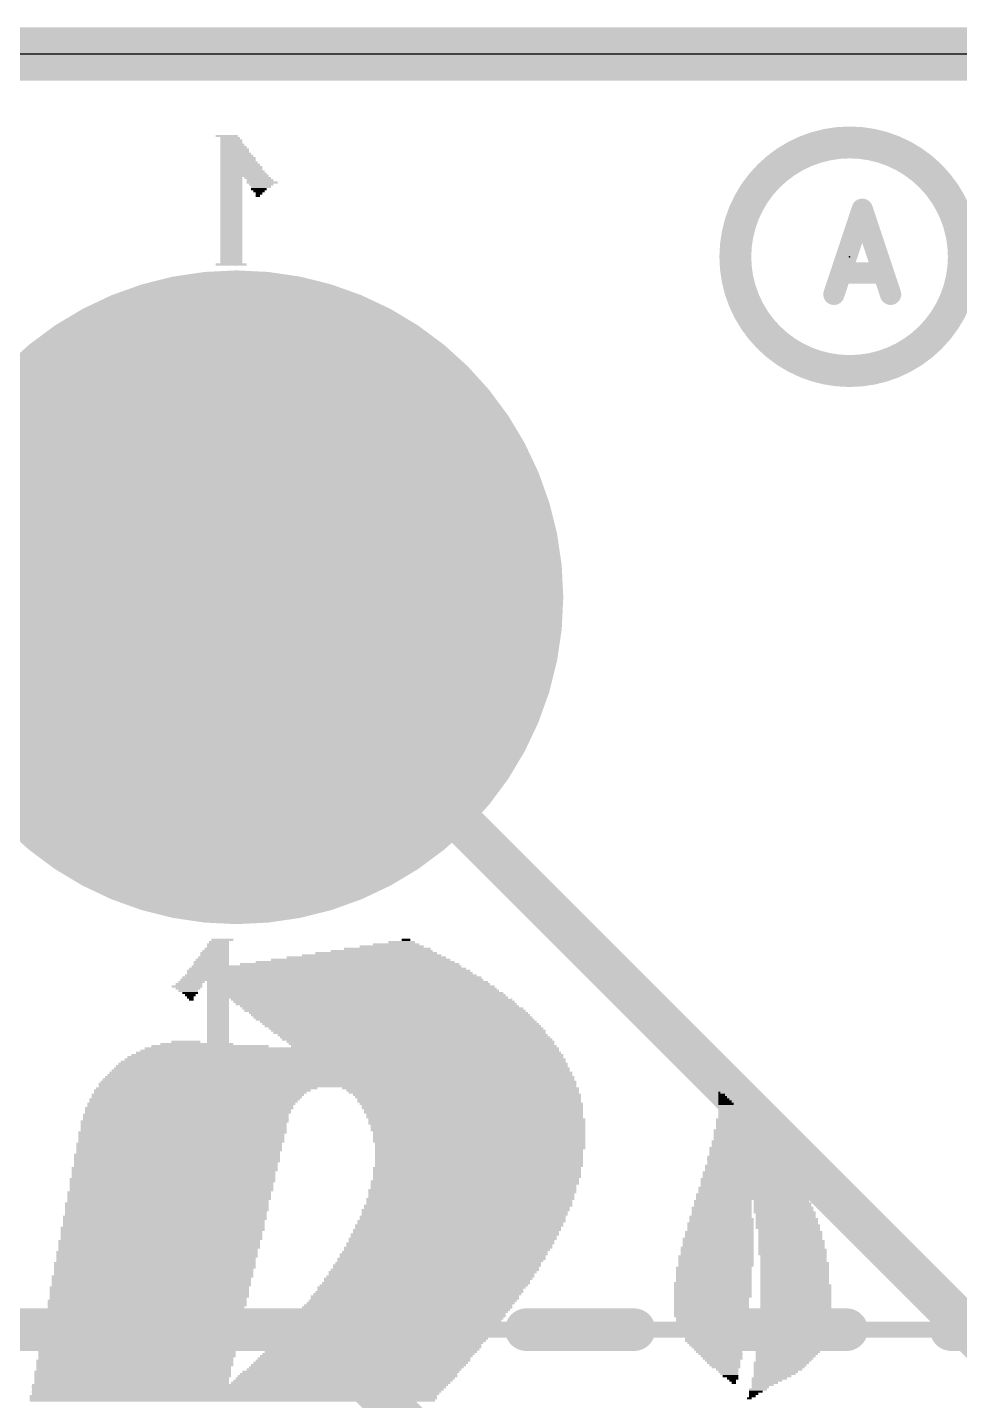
# Model space of a CAD drawing. Extents: x 0 to 53.3, y -0.3 to 28.3.
# Drawn here: x 12.24 to 21.16, y 12.53 to 25.65 of the extents above; entities that cross this region are included whole.
import ezdxf

# ---------------------------------------------------------------- set-up
doc = ezdxf.new("R2010")
doc.units = 0
for name, color, linetype in [('1', 12, 'CONTINUOUS'), ('16', 5, 'CONTINUOUS'), ('17', 110, 'CONTINUOUS'), ('20', 4, 'CONTINUOUS'), ('200', 132, 'CONTINUOUS'), ('201', 6, 'CONTINUOUS'), ('21', 40, 'CONTINUOUS'), ('23', 4, 'CONTINUOUS'), ('51', 253, 'CONTINUOUS')]:
    doc.layers.add(name, color=color, linetype=linetype)

# ---------------------------------------------------------------- blocks, each defined once
blk = doc.blocks.new('ROUNDP')
at = {"const_width": 0.5}
blk.add_lwpolyline([(0, -0.25, 1), (0, 0.25, 1), (0, -0.25)], format="xyb", dxfattribs=at)
blk = doc.blocks.new('RECT')
blk.add_solid([(-0.5, -0.5), (0.5, -0.5), (-0.5, 0.5), (0.5, 0.5)])

msp = doc.modelspace()

# ---------------------------------------------------------------- linework, layer by layer
at = {"layer": '1'}
for points, const_width in [([(0.254, 25.4), (51.562, 25.4)], 0.508), ([(14.2429, 20.208), (23.622, 10.8289)], 0.4064), ([(11.2429, 13.208), (14.986, 13.208)], 0.4064), ([(14.986, 13.208), (16.002, 12.192)], 0.4064)]:
    msp.add_lwpolyline(points, dxfattribs=dict(at, const_width=const_width))
for points, const_width in [([(14.2429, 17.5918, 1), (14.2429, 22.8242, 1), (14.2429, 17.5918)], 1.016), ([(14.3147, 20.2798, 1), (14.1711, 20.1362)], 0.2032), ([(15.0578, 13.2798, 1), (14.9142, 13.1362)], 0.2032), ([(14.986, 13.1064, 1), (14.986, 13.3096)], 0.2032)]:
    msp.add_lwpolyline(points, format="xyb", dxfattribs=dict(at, const_width=const_width))
at = {"layer": '16', "const_width": 0.508}
msp.add_lwpolyline([(0.254, 25.4), (51.562, 25.4)], dxfattribs=at)
at = {"layer": '20'}
msp.add_line((48.6, 25.4), (3.2, 25.4), dxfattribs=at)
at = {"layer": '21'}
for points, const_width in [([(20.1043, 22.3702, 1), (20.1043, 24.555, 1), (20.1043, 22.3702)], 0.3048), ([(20.2735, 23.9326, 1), (20.1771, 23.9004)], 0.1016), ([(20.2735, 23.9004, 1), (20.1771, 23.9326)], 0.1016), ([(20.0221, 23.3577, 1), (20.0221, 23.2561)], 0.1016), ([(20.4285, 23.2561, 1), (20.4285, 23.3577)], 0.1016), ([(19.9062, 23.1198, 1), (20.0026, 23.0876)], 0.1016), ([(20.4481, 23.0876, 1), (20.5445, 23.1198)], 0.1016), ([(12.9505, 13.3096, 1), (12.9505, 13.1064)], 0.2032), ([(13.9818, 13.1064, 1), (13.9818, 13.3096)], 0.2032), ([(14.9818, 13.3096, 1), (14.9818, 13.1064)], 0.2032), ([(16.0131, 13.1064, 1), (16.0131, 13.3096)], 0.2032), ([(17.0131, 13.3096, 1), (17.0131, 13.1064)], 0.2032), ([(18.0444, 13.1064, 1), (18.0444, 13.3096)], 0.2032), ([(19.0444, 13.3096, 1), (19.0444, 13.1064)], 0.2032), ([(20.0757, 13.1064, 1), (20.0757, 13.3096)], 0.2032), ([(21.0757, 13.3096, 1), (21.0757, 13.1064)], 0.2032)]:
    msp.add_lwpolyline(points, format="xyb", dxfattribs=dict(at, const_width=const_width))
for points, const_width in [([(19.9544, 23.1037), (20.2253, 23.9165)], 0.2032), ([(20.2253, 23.9165), (20.4963, 23.1037)], 0.2032), ([(20.4285, 23.3069), (20.0221, 23.3069)], 0.2032), ([(12.9505, 13.208), (13.9818, 13.208)], 0.4064), ([(14.9818, 13.208), (16.0131, 13.208)], 0.4064), ([(17.0131, 13.208), (18.0444, 13.208)], 0.4064), ([(19.0444, 13.208), (20.0757, 13.208)], 0.4064), ([(21.0757, 13.208), (22.107, 13.208)], 0.4064)]:
    msp.add_lwpolyline(points, dxfattribs=dict(at, const_width=const_width))
at = {"layer": '23'}
msp.add_point((20.1043, 23.4626), dxfattribs=at)
at = {"layer": '51', "const_width": 0.1524}
msp.add_lwpolyline([(3.1429, 13.208), (48.3429, 13.208)], dxfattribs=at)

# ---------------------------------------------------------------- block references
at = {"layer": '17', "xscale": 5.266, "yscale": 5.266}
msp.add_blockref('ROUNDP', (14.2429, 20.208), dxfattribs=at)
msp.add_blockref('ROUNDP', (14.2429, 20.208), dxfattribs=at)
at = {"layer": '200'}
for p, xscale, yscale in [((14.1084, 16.9333), 0.2108, 0.0211), ((14.0335, 16.8063), 0.2743, 0.0211), ((14.0437, 16.8275), 0.254, 0.0213), ((14.0551, 16.8487), 0.2311, 0.0211), ((14.0653, 16.891), 0.2108, 0.0213), ((14.0653, 16.8698), 0.2108, 0.0211), ((14.0754, 16.9122), 0.1905, 0.0211), ((13.9802, 16.6582), 0.381, 0.0211), ((13.9916, 16.6793), 0.3581, 0.0211), ((14.0018, 16.7217), 0.3378, 0.0211), ((14.0018, 16.7005), 0.3378, 0.0213), ((14.0119, 16.7428), 0.3175, 0.0211), ((14.0233, 16.764), 0.2946, 0.0213), ((14.0335, 16.7852), 0.2743, 0.0211), ((13.8125, 16.5312), 0.254, 0.0211), ((13.9383, 16.5523), 0.4648, 0.0211), ((13.9484, 16.5735), 0.4445, 0.0213), ((13.9598, 16.5947), 0.4216, 0.0211), ((13.97, 16.637), 0.4013, 0.0213), ((13.97, 16.6158), 0.4013, 0.0211), ((14.0653, 16.5312), 0.2108, 0.0211), ((13.7693, 16.4888), 0.2946, 0.0211), ((13.7897, 16.51), 0.254, 0.0213), ((13.7795, 16.4677), 0.2337, 0.0211), ((13.7808, 16.4465), 0.1905, 0.0213), ((13.8011, 16.4253), 0.1499, 0.0211), ((13.8011, 16.4042), 0.1041, 0.0211), ((14.0653, 16.51), 0.2108, 0.0213), ((14.0653, 16.4888), 0.2108, 0.0211), ((14.0653, 16.4677), 0.2108, 0.0211), ((14.0653, 16.4465), 0.2108, 0.0213), ((14.0653, 16.4253), 0.2108, 0.0211), ((14.0653, 16.4042), 0.2108, 0.0211), ((13.8011, 16.383), 0.0635, 0.0213), ((13.8113, 16.3618), 0.0432, 0.0211), ((14.0653, 16.383), 0.2108, 0.0213), ((14.0653, 16.3618), 0.2108, 0.0211), ((14.0653, 16.3407), 0.2108, 0.0211), ((14.0653, 16.3195), 0.2108, 0.0213), ((14.0653, 16.2983), 0.2108, 0.0211), ((14.0653, 16.2772), 0.2108, 0.0211), ((14.0653, 16.256), 0.2108, 0.0213), ((14.0653, 16.2348), 0.2108, 0.0211), ((14.0653, 16.2137), 0.2108, 0.0211), ((14.0653, 16.1925), 0.2108, 0.0213), ((14.0653, 16.1713), 0.2108, 0.0211), ((14.0653, 16.1502), 0.2108, 0.0211), ((14.0653, 16.129), 0.2108, 0.0213), ((14.0653, 16.1078), 0.2108, 0.0211), ((14.0653, 16.0867), 0.2108, 0.0211), ((14.0653, 16.0655), 0.2108, 0.0213), ((14.0653, 16.0443), 0.2108, 0.0211), ((14.0653, 16.0232), 0.2108, 0.0211), ((14.0653, 16.002), 0.2108, 0.0213), ((14.0653, 15.9808), 0.2108, 0.0211), ((14.0653, 15.9597), 0.2108, 0.0211), ((14.0653, 15.9385), 0.2108, 0.0213), ((14.0653, 15.9173), 0.2108, 0.0211), ((14.0653, 15.8962), 0.2108, 0.0211), ((14.0653, 15.875), 0.2108, 0.0213), ((14.0653, 15.8538), 0.2108, 0.0211), ((14.0653, 15.8327), 0.2108, 0.0211), ((14.0653, 15.8115), 0.2108, 0.0213), ((14.0653, 15.7903), 0.2108, 0.0211), ((14.0653, 15.7692), 0.2108, 0.0211), ((14.0653, 15.748), 0.2108, 0.0213), ((14.0653, 15.7057), 0.2972, 0.0211), ((14.0653, 15.7268), 0.2108, 0.0211)]:
    msp.add_blockref('RECT', p, dxfattribs=dict(at, xscale=xscale, yscale=yscale))
at = {"layer": '201', "rotation": 180}
for p, xscale, yscale in [((14.1491, 24.6168), 0.2108, 0.0211), ((14.1821, 24.5957), 0.1905, 0.0211), ((14.1923, 24.5745), 0.2108, 0.0213), ((14.1923, 24.5533), 0.2108, 0.0211), ((14.2024, 24.5322), 0.2311, 0.0211), ((14.2138, 24.511), 0.254, 0.0213), ((14.224, 24.4898), 0.2743, 0.0211), ((14.224, 24.4687), 0.2743, 0.0211), ((14.2342, 24.4475), 0.2946, 0.0213), ((14.2456, 24.4263), 0.3175, 0.0211), ((14.2558, 24.4052), 0.3378, 0.0211), ((14.2773, 24.3417), 0.381, 0.0211), ((14.2989, 24.2782), 0.4242, 0.0211), ((14.2558, 24.384), 0.3378, 0.0213), ((14.2659, 24.3628), 0.3581, 0.0211), ((14.2875, 24.3205), 0.4013, 0.0213), ((14.2875, 24.2993), 0.4013, 0.0211), ((14.3091, 24.257), 0.4445, 0.0213), ((14.3193, 24.2358), 0.4648, 0.0211), ((14.1923, 24.2147), 0.2108, 0.0211), ((14.1923, 24.1935), 0.2108, 0.0213), ((14.1923, 24.1723), 0.2108, 0.0211), ((14.1923, 24.1512), 0.2108, 0.0211), ((14.445, 24.2147), 0.254, 0.0211), ((14.4678, 24.1935), 0.254, 0.0213), ((14.4882, 24.1723), 0.2946, 0.0211), ((14.478, 24.1512), 0.2337, 0.0211), ((14.1923, 24.13), 0.2108, 0.0213), ((14.1923, 24.1088), 0.2108, 0.0211), ((14.1923, 24.0877), 0.2108, 0.0211), ((14.1923, 24.0665), 0.2108, 0.0213), ((14.1923, 24.0453), 0.2108, 0.0211), ((14.1923, 24.0242), 0.2108, 0.0211), ((14.4767, 24.13), 0.1905, 0.0213), ((14.4564, 24.1088), 0.1499, 0.0211), ((14.4577, 24.0877), 0.1067, 0.0211), ((14.4564, 24.0665), 0.0635, 0.0213), ((14.4463, 24.0453), 0.0432, 0.0211), ((14.1923, 24.003), 0.2108, 0.0213), ((14.1923, 23.9818), 0.2108, 0.0211), ((14.1923, 23.9607), 0.2108, 0.0211), ((14.1923, 23.9395), 0.2108, 0.0213), ((14.1923, 23.9183), 0.2108, 0.0211), ((14.1923, 23.8972), 0.2108, 0.0211), ((14.1923, 23.876), 0.2108, 0.0213), ((14.1923, 23.8548), 0.2108, 0.0211), ((14.1923, 23.8337), 0.2108, 0.0211), ((14.1923, 23.8125), 0.2108, 0.0213), ((14.1923, 23.7913), 0.2108, 0.0211), ((14.1923, 23.7702), 0.2108, 0.0211), ((14.1923, 23.749), 0.2108, 0.0213), ((14.1923, 23.7278), 0.2108, 0.0211), ((14.1923, 23.7067), 0.2108, 0.0211), ((14.1923, 23.6855), 0.2108, 0.0213), ((14.1923, 23.6643), 0.2108, 0.0211), ((14.1923, 23.6432), 0.2108, 0.0211), ((14.1923, 23.622), 0.2108, 0.0213), ((14.1923, 23.6008), 0.2108, 0.0211), ((14.1923, 23.5797), 0.2108, 0.0211), ((14.1923, 23.5585), 0.2108, 0.0213), ((14.1923, 23.5373), 0.2108, 0.0211), ((14.1923, 23.5162), 0.2108, 0.0211), ((14.1923, 23.495), 0.2108, 0.0213), ((14.1923, 23.3892), 0.2972, 0.0211), ((14.1923, 23.4738), 0.2108, 0.0211), ((14.1923, 23.4527), 0.2108, 0.0211), ((14.1923, 23.4315), 0.2108, 0.0213), ((14.1923, 23.4103), 0.2108, 0.0211), ((15.8636, 16.9333), 0.0838, 0.0211), ((15.5778, 16.8063), 1.1633, 0.0211), ((15.6312, 16.8275), 0.9754, 0.0213), ((15.6845, 16.8487), 0.828, 0.0211), ((15.7264, 16.8698), 0.6121, 0.0211), ((15.7696, 16.891), 0.4445, 0.0213), ((15.8217, 16.9122), 0.254, 0.0211), ((15.2083, 16.6582), 2.4562, 0.0211), ((15.2603, 16.6793), 2.2657, 0.0211), ((15.3251, 16.7005), 2.0955, 0.0213), ((15.3772, 16.7217), 1.905, 0.0211), ((15.4292, 16.7428), 1.7145, 0.0211), ((15.4838, 16.764), 1.524, 0.0213), ((15.5359, 16.7852), 1.3335, 0.0211), ((15.1651, 16.637), 2.6238, 0.0213), ((15.1765, 16.6158), 2.6467, 0.0211), ((15.207, 16.5947), 2.667, 0.0211), ((15.24, 16.5735), 2.6873, 0.0213), ((15.2705, 16.5523), 2.667, 0.0211), ((15.3035, 16.5312), 2.6873, 0.0211), ((15.3238, 16.51), 2.6873, 0.0213), ((15.367, 16.4888), 2.6873, 0.0211), ((15.3873, 16.4677), 2.6873, 0.0211), ((15.4089, 16.4465), 2.6899, 0.0213), ((15.4508, 16.4253), 2.6873, 0.0211), ((15.4724, 16.4042), 2.6899, 0.0211), ((15.494, 16.383), 2.6873, 0.0213), ((15.5359, 16.3618), 2.6899, 0.0211), ((15.5575, 16.3407), 2.6873, 0.0211), ((15.5778, 16.3195), 2.6873, 0.0213), ((15.6108, 16.2983), 2.667, 0.0211), ((15.6413, 16.2772), 2.6873, 0.0211), ((15.6629, 16.256), 2.6899, 0.0213), ((15.6947, 16.2348), 2.667, 0.0211), ((15.715, 16.2137), 2.667, 0.0211), ((15.7378, 16.1925), 2.667, 0.0213), ((15.7582, 16.1713), 2.667, 0.0211), ((15.7899, 16.1502), 2.6441, 0.0211), ((15.8115, 16.129), 2.6467, 0.0213), ((15.8331, 16.1078), 2.6441, 0.0211), ((15.8636, 16.0867), 2.6238, 0.0211), ((15.8852, 16.0655), 2.6264, 0.0213), ((15.8966, 16.0443), 2.6035, 0.0211), ((15.9271, 16.0232), 2.5832, 0.0211), ((15.9487, 16.002), 2.5806, 0.0213), ((15.3251, 15.875), 4.0005, 0.0213), ((15.3454, 15.8962), 3.9599, 0.0211), ((13.9903, 15.9173), 1.1227, 0.0211), ((13.8646, 15.9385), 0.6985, 0.0213), ((13.7579, 15.9597), 0.2769, 0.0211), ((15.9703, 15.9808), 2.5832, 0.0211), ((16.002, 15.9597), 2.5603, 0.0211), ((16.0122, 15.9385), 2.54, 0.0213), ((16.0338, 15.9173), 2.5375, 0.0211), ((15.2603, 15.748), 4.2977, 0.0213), ((15.2616, 15.7692), 4.2545, 0.0211), ((15.2819, 15.7903), 4.2139, 0.0211), ((15.2819, 15.8115), 4.1681, 0.0213), ((15.3022, 15.8327), 4.1275, 0.0211), ((15.3137, 15.8538), 4.064, 0.0211), ((15.2286, 15.621), 4.4882, 0.0213), ((15.2298, 15.6422), 4.445, 0.0211), ((15.24, 15.6633), 4.4247, 0.0211), ((15.2387, 15.6845), 4.3815, 0.0213), ((15.2502, 15.7057), 4.3586, 0.0211), ((15.2502, 15.7268), 4.318, 0.0211), ((13.9167, 15.494), 2.0726, 0.0213), ((13.9586, 15.5152), 2.1158, 0.0211), ((15.2083, 15.5575), 4.5695, 0.0213), ((15.2083, 15.5363), 4.5695, 0.0211), ((15.2184, 15.5787), 4.5491, 0.0211), ((15.2184, 15.5998), 4.5085, 0.0211), ((16.383, 15.5152), 2.2657, 0.0211), ((16.4046, 15.494), 2.2225, 0.0213), ((13.8113, 15.367), 1.9888, 0.0213), ((13.8011, 15.3458), 1.9685, 0.0211), ((13.843, 15.4093), 2.0117, 0.0211), ((13.8316, 15.3882), 1.9888, 0.0211), ((13.8735, 15.4517), 2.032, 0.0211), ((13.8633, 15.4305), 2.0117, 0.0213), ((13.8963, 15.4728), 2.032, 0.0211), ((16.4148, 15.4728), 2.2022, 0.0211), ((16.4465, 15.4517), 2.1793, 0.0211), ((16.4567, 15.4305), 2.159, 0.0213), ((16.4668, 15.4093), 2.1387, 0.0211), ((16.4668, 15.3882), 2.1387, 0.0211), ((16.4884, 15.367), 2.1361, 0.0213), ((16.4986, 15.3458), 2.1158, 0.0211), ((18.8912, 15.4305), 0.0838, 0.0213), ((18.9014, 15.4093), 0.1041, 0.0211), ((18.9128, 15.3882), 0.127, 0.0211), ((18.923, 15.367), 0.1473, 0.0213), ((18.8595, 15.4728), 0.0203, 0.0211), ((18.8811, 15.4517), 0.0635, 0.0211), ((18.9332, 15.3458), 0.1676, 0.0211), ((13.7579, 15.2612), 1.9685, 0.0211), ((13.7579, 15.24), 1.9685, 0.0213), ((13.7579, 15.2188), 1.9685, 0.0211), ((13.7897, 15.3247), 1.9914, 0.0211), ((13.7795, 15.3035), 1.971, 0.0213), ((13.7795, 15.2823), 1.971, 0.0211), ((16.4986, 15.3247), 2.1158, 0.0211), ((16.5087, 15.3035), 2.0955, 0.0213), ((16.5087, 15.2823), 2.0955, 0.0211), ((16.5202, 15.2612), 2.0726, 0.0211), ((16.5202, 15.24), 2.0726, 0.0213), ((16.5418, 15.2188), 2.0752, 0.0211), ((18.9852, 15.2188), 0.3175, 0.0211), ((18.9763, 15.2612), 0.254, 0.0211), ((18.9446, 15.3247), 0.1905, 0.0211), ((18.9548, 15.3035), 0.2108, 0.0213), ((18.9649, 15.2823), 0.2311, 0.0211), ((18.9865, 15.24), 0.2743, 0.0213), ((13.7262, 15.0918), 1.9914, 0.0211), ((13.7477, 15.1977), 1.9888, 0.0211), ((13.7376, 15.1765), 1.9685, 0.0213), ((13.7376, 15.1553), 1.9685, 0.0211), ((13.7376, 15.1342), 1.9685, 0.0211), ((13.7376, 15.113), 1.9685, 0.0213), ((16.5418, 15.1977), 2.0752, 0.0211), ((16.5418, 15.1765), 2.0752, 0.0213), ((16.5519, 15.1553), 2.0549, 0.0211), ((16.5519, 15.1342), 2.0549, 0.0211), ((16.5519, 15.113), 2.0549, 0.0213), ((16.5633, 15.0918), 2.032, 0.0211), ((19.0398, 15.0918), 0.4674, 0.0211), ((19.0284, 15.113), 0.4445, 0.0213), ((19.0068, 15.1765), 0.3607, 0.0213), ((18.9967, 15.1977), 0.3404, 0.0211), ((19.017, 15.1553), 0.381, 0.0211), ((19.0284, 15.1342), 0.4039, 0.0211), ((13.6944, 14.986), 1.9685, 0.0213), ((13.6944, 14.9648), 1.9685, 0.0211), ((13.7147, 15.0707), 1.9685, 0.0211), ((13.7147, 15.0495), 1.9685, 0.0213), ((13.7147, 15.0283), 1.9685, 0.0211), ((13.7147, 15.0072), 1.9685, 0.0211), ((16.5633, 15.0707), 2.032, 0.0211), ((16.5633, 15.0495), 2.032, 0.0213), ((16.5633, 15.0283), 2.032, 0.0211), ((16.5633, 15.0072), 2.032, 0.0211), ((16.5735, 14.986), 2.0117, 0.0213), ((16.5735, 14.9648), 2.0117, 0.0211), ((19.0716, 15.0072), 0.5715, 0.0211), ((19.0716, 14.986), 0.5715, 0.0213), ((19.0817, 14.9648), 0.5918, 0.0211), ((19.0703, 15.0283), 0.5283, 0.0211), ((19.05, 15.0707), 0.4877, 0.0211), ((19.0602, 15.0495), 0.508, 0.0213), ((13.6741, 14.8802), 1.9685, 0.0211), ((13.6741, 14.859), 1.9685, 0.0213), ((13.6741, 14.8378), 1.9685, 0.0211), ((13.6944, 14.9437), 1.9685, 0.0211), ((13.6944, 14.9225), 1.9685, 0.0213), ((13.6843, 14.9013), 1.9482, 0.0211), ((16.5735, 14.9437), 2.0117, 0.0211), ((16.5621, 14.9225), 1.9888, 0.0213), ((16.5621, 14.9013), 1.9888, 0.0211), ((16.5621, 14.8802), 1.9888, 0.0211), ((16.5621, 14.859), 1.9888, 0.0213), ((16.5621, 14.8378), 1.9888, 0.0211), ((19.1135, 14.8378), 0.7417, 0.0211), ((19.1021, 14.859), 0.7188, 0.0213), ((19.0805, 14.9437), 0.635, 0.0211), ((19.0919, 14.9225), 0.6579, 0.0213), ((19.1021, 14.9013), 0.6782, 0.0211), ((19.1122, 14.8802), 0.6985, 0.0211), ((13.6512, 14.7532), 1.9685, 0.0211), ((13.6512, 14.732), 1.9685, 0.0213), ((13.6411, 14.7108), 1.9482, 0.0211), ((13.6411, 14.6897), 1.9482, 0.0211), ((13.6741, 14.8167), 1.9685, 0.0211), ((13.6627, 14.7955), 1.9456, 0.0213), ((13.6627, 14.7743), 1.9456, 0.0211), ((16.5418, 14.7532), 1.9888, 0.0211), ((16.5418, 14.732), 1.9888, 0.0213), ((16.5418, 14.7108), 1.9888, 0.0211), ((16.5418, 14.6897), 1.9888, 0.0211), ((16.5621, 14.8167), 1.9888, 0.0211), ((16.5621, 14.7955), 1.9888, 0.0213), ((16.5621, 14.7743), 1.9888, 0.0211), ((19.1338, 14.7108), 0.8687, 0.0211), ((19.144, 14.6897), 0.889, 0.0211), ((19.1249, 14.7743), 0.8052, 0.0211), ((19.1351, 14.7532), 0.8255, 0.0211), ((19.1453, 14.732), 0.8458, 0.0213), ((19.1237, 14.8167), 0.762, 0.0211), ((19.1237, 14.7955), 0.762, 0.0213), ((13.6309, 14.6473), 1.9685, 0.0211), ((13.6309, 14.6262), 1.9685, 0.0211), ((13.6208, 14.605), 1.9482, 0.0213), ((13.6208, 14.5838), 1.9482, 0.0211), ((13.6208, 14.5627), 1.9482, 0.0211), ((13.6411, 14.6685), 1.9482, 0.0213), ((16.5202, 14.6262), 1.9914, 0.0211), ((16.5202, 14.605), 1.9914, 0.0213), ((16.5087, 14.5838), 1.9685, 0.0211), ((16.5087, 14.5627), 1.9685, 0.0211), ((16.5418, 14.6685), 1.9888, 0.0213), ((16.5316, 14.6473), 1.9685, 0.0211), ((19.1554, 14.5627), 0.9931, 0.0211), ((19.1554, 14.6262), 0.9525, 0.0211), ((19.1554, 14.605), 0.9525, 0.0213), ((19.1453, 14.6473), 0.9322, 0.0211), ((19.1656, 14.5838), 0.9728, 0.0211), ((19.144, 14.6685), 0.889, 0.0213), ((13.5992, 14.5203), 1.9456, 0.0211), ((13.5992, 14.4992), 1.9456, 0.0211), ((13.5992, 14.478), 1.9456, 0.0213), ((13.5992, 14.4568), 1.9456, 0.0211), ((13.589, 14.4357), 1.9253, 0.0211), ((13.6208, 14.5415), 1.9482, 0.0213), ((16.4782, 14.4568), 1.9888, 0.0211), ((16.4681, 14.4357), 1.9685, 0.0211), ((16.4884, 14.4992), 1.9685, 0.0211), ((16.4884, 14.478), 1.9685, 0.0213), ((16.4986, 14.5415), 1.9888, 0.0213), ((16.4986, 14.5203), 1.9888, 0.0211), ((18.8912, 14.4357), 0.5512, 0.0211), ((19.1757, 14.4568), 1.0795, 0.0211), ((19.1656, 14.4992), 1.0592, 0.0211), ((19.1656, 14.478), 1.0592, 0.0213), ((19.1668, 14.5415), 1.016, 0.0213), ((19.1668, 14.5203), 1.016, 0.0211), ((19.4513, 14.4357), 0.5283, 0.0211), ((13.5674, 14.3298), 1.9279, 0.0211), ((13.5674, 14.3087), 1.9279, 0.0211), ((13.5776, 14.4145), 1.9482, 0.0213), ((13.5776, 14.3933), 1.9482, 0.0211), ((13.5776, 14.3722), 1.9482, 0.0211), ((13.5776, 14.351), 1.9482, 0.0213), ((16.4351, 14.351), 1.9888, 0.0213), ((16.4249, 14.3298), 1.9685, 0.0211), ((16.4249, 14.3087), 1.9685, 0.0211), ((16.4567, 14.3933), 1.9914, 0.0211), ((16.4452, 14.3722), 1.9685, 0.0211), ((16.4681, 14.4145), 1.9685, 0.0213), ((18.8811, 14.3722), 0.5715, 0.0211), ((18.8811, 14.351), 0.5715, 0.0213), ((18.8811, 14.3298), 0.5715, 0.0211), ((18.8811, 14.3087), 0.5715, 0.0211), ((18.8912, 14.4145), 0.5512, 0.0213), ((18.8912, 14.3933), 0.5512, 0.0211), ((19.4627, 14.4145), 0.5512, 0.0213), ((19.4627, 14.3933), 0.5512, 0.0211), ((19.4729, 14.3722), 0.5715, 0.0211), ((19.4729, 14.351), 0.5715, 0.0213), ((19.4843, 14.3298), 0.5944, 0.0211), ((19.4945, 14.3087), 0.574, 0.0211), ((13.5369, 14.1817), 1.9482, 0.0211), ((13.5572, 14.2875), 1.9482, 0.0213), ((13.5572, 14.2663), 1.9482, 0.0211), ((13.5471, 14.2452), 1.9279, 0.0211), ((13.5471, 14.224), 1.9279, 0.0213), ((13.5471, 14.2028), 1.9279, 0.0211), ((16.3716, 14.2028), 1.9888, 0.0211), ((16.3614, 14.1817), 1.9685, 0.0211), ((16.3817, 14.224), 1.9685, 0.0213), ((16.3932, 14.2452), 1.9914, 0.0211), ((16.4046, 14.2875), 1.9685, 0.0213), ((16.4046, 14.2663), 1.9685, 0.0211), ((18.8697, 14.224), 0.635, 0.0213), ((18.8697, 14.2028), 0.635, 0.0211), ((18.8697, 14.1817), 0.635, 0.0211), ((18.8798, 14.2663), 0.6147, 0.0211), ((18.8798, 14.2452), 0.6147, 0.0211), ((18.8697, 14.2875), 0.5944, 0.0213), ((19.4945, 14.2875), 0.574, 0.0213), ((19.5047, 14.2663), 0.5944, 0.0211), ((19.5047, 14.2452), 0.5944, 0.0211), ((19.5047, 14.224), 0.5944, 0.0213), ((19.5148, 14.2028), 0.6147, 0.0211), ((19.5148, 14.1817), 0.6147, 0.0211), ((13.5039, 14.0547), 1.9279, 0.0211), ((13.5039, 14.0335), 1.9279, 0.0213), ((13.5369, 14.1605), 1.9482, 0.0213), ((13.5255, 14.1393), 1.9253, 0.0211), ((13.5255, 14.1182), 1.9253, 0.0211), ((13.5255, 14.097), 1.9253, 0.0213), ((13.5255, 14.0758), 1.9253, 0.0211), ((16.2877, 14.0335), 1.9888, 0.0213), ((16.2979, 14.0547), 1.9685, 0.0211), ((16.3081, 14.0758), 1.9888, 0.0211), ((16.3297, 14.1182), 1.9914, 0.0211), ((16.3182, 14.097), 1.9685, 0.0213), ((16.3513, 14.1605), 1.9888, 0.0213), ((16.3411, 14.1393), 1.9685, 0.0211), ((18.8481, 14.0758), 0.6782, 0.0211), ((18.8481, 14.0547), 0.6782, 0.0211), ((18.8481, 14.0335), 0.6782, 0.0213), ((18.8595, 14.1393), 0.6553, 0.0211), ((18.8595, 14.1182), 0.6553, 0.0211), ((18.8595, 14.097), 0.6553, 0.0213), ((18.8697, 14.1605), 0.635, 0.0213), ((19.5478, 14.0547), 0.635, 0.0211), ((19.5478, 14.0335), 0.635, 0.0213), ((19.5263, 14.1605), 0.5918, 0.0213), ((19.5364, 14.1393), 0.6121, 0.0211), ((19.5364, 14.1182), 0.6121, 0.0211), ((19.5364, 14.097), 0.6121, 0.0213), ((19.5364, 14.0758), 0.6121, 0.0211), ((13.4823, 13.9488), 1.9253, 0.0211), ((13.4823, 13.9277), 1.9253, 0.0211), ((13.4823, 13.9065), 1.9253, 0.0213), ((13.5039, 14.0123), 1.9279, 0.0211), ((13.5039, 13.9912), 1.9279, 0.0211), ((13.4925, 13.97), 1.905, 0.0213), ((16.2141, 13.9065), 1.9685, 0.0213), ((16.2243, 13.9277), 1.9888, 0.0211), ((16.2344, 13.9488), 1.9685, 0.0211), ((16.2662, 13.9912), 1.9914, 0.0211), ((16.2547, 13.97), 1.9685, 0.0213), ((16.2776, 14.0123), 1.9685, 0.0211), ((18.8278, 13.9065), 0.7188, 0.0213), ((18.8379, 13.9912), 0.6985, 0.0211), ((18.8379, 13.97), 0.6985, 0.0213), ((18.8379, 13.9488), 0.6985, 0.0211), ((18.8379, 13.9277), 0.6985, 0.0211), ((18.8481, 14.0123), 0.6782, 0.0211), ((19.5478, 14.0123), 0.635, 0.0211), ((19.5478, 13.9912), 0.635, 0.0211), ((19.558, 13.97), 0.6553, 0.0213), ((19.558, 13.9488), 0.6553, 0.0211), ((19.558, 13.9277), 0.6553, 0.0211), ((19.5682, 13.9065), 0.635, 0.0213), ((13.462, 13.843), 1.9253, 0.0213), ((13.462, 13.8218), 1.9253, 0.0211), ((13.462, 13.8007), 1.9253, 0.0211), ((13.4518, 13.7795), 1.905, 0.0213), ((13.4722, 13.8853), 1.905, 0.0211), ((13.4722, 13.8642), 1.905, 0.0211), ((16.1392, 13.7795), 1.9914, 0.0213), ((16.1608, 13.8218), 1.9888, 0.0211), ((16.1506, 13.8007), 1.9685, 0.0211), ((16.1709, 13.843), 1.9685, 0.0213), ((16.1912, 13.8642), 1.9685, 0.0211), ((16.2027, 13.8853), 1.9914, 0.0211), ((18.8062, 13.8007), 0.7214, 0.0211), ((18.8062, 13.7795), 0.7214, 0.0213), ((18.8278, 13.8853), 0.7188, 0.0211), ((18.8278, 13.8642), 0.7188, 0.0211), ((18.8278, 13.843), 0.7188, 0.0213), ((18.8278, 13.8218), 0.7188, 0.0211), ((19.5682, 13.8853), 0.635, 0.0211), ((19.5682, 13.8642), 0.635, 0.0211), ((19.5783, 13.843), 0.6553, 0.0213), ((19.5783, 13.8218), 0.6553, 0.0211), ((19.5783, 13.8007), 0.6553, 0.0211), ((19.5783, 13.7795), 0.6553, 0.0213), ((13.4404, 13.716), 1.9279, 0.0213), ((13.429, 13.6948), 1.905, 0.0211), ((13.429, 13.6737), 1.905, 0.0211), ((13.429, 13.6525), 1.905, 0.0213), ((13.4518, 13.7583), 1.905, 0.0211), ((13.4518, 13.7372), 1.905, 0.0211), ((16.0541, 13.6525), 1.9888, 0.0213), ((16.0757, 13.6948), 1.9914, 0.0211), ((16.0642, 13.6737), 1.9685, 0.0211), ((16.0973, 13.716), 1.9888, 0.0213), ((16.1074, 13.7372), 1.9685, 0.0211), ((16.1176, 13.7583), 1.9888, 0.0211), ((18.796, 13.6525), 0.7417, 0.0213), ((18.8062, 13.7583), 0.7214, 0.0211), ((18.8062, 13.7372), 0.7214, 0.0211), ((18.8062, 13.716), 0.7214, 0.0213), ((18.8062, 13.6948), 0.7214, 0.0211), ((18.8062, 13.6737), 0.7214, 0.0211), ((19.5783, 13.7583), 0.6553, 0.0211), ((19.5783, 13.7372), 0.6553, 0.0211), ((19.5783, 13.716), 0.6553, 0.0213), ((19.5783, 13.6948), 0.6553, 0.0211), ((19.5783, 13.6737), 0.6553, 0.0211), ((19.5783, 13.6525), 0.6553, 0.0213), ((13.4087, 13.6102), 1.905, 0.0211), ((13.4087, 13.589), 1.905, 0.0213), ((13.4087, 13.5678), 1.905, 0.0211), ((13.4087, 13.5467), 1.905, 0.0211), ((13.4087, 13.5255), 1.905, 0.0213), ((13.429, 13.6313), 1.905, 0.0211), ((15.9487, 13.5255), 1.9914, 0.0213), ((15.9703, 13.5467), 1.9888, 0.0211), ((15.9906, 13.5678), 1.9888, 0.0211), ((16.0007, 13.589), 1.9685, 0.0213), ((16.0122, 13.6102), 1.9914, 0.0211), ((16.0338, 13.6313), 1.9888, 0.0211), ((18.796, 13.6313), 0.7417, 0.0211), ((18.796, 13.6102), 0.7417, 0.0211), ((18.796, 13.589), 0.7417, 0.0213), ((18.796, 13.5678), 0.7417, 0.0211), ((18.796, 13.5467), 0.7417, 0.0211), ((18.796, 13.5255), 0.7417, 0.0213), ((19.5898, 13.6313), 0.6782, 0.0211), ((19.5898, 13.6102), 0.6782, 0.0211), ((19.5898, 13.589), 0.6782, 0.0213), ((19.5898, 13.5678), 0.6782, 0.0211), ((19.5898, 13.5467), 0.6782, 0.0211), ((19.5898, 13.5255), 0.6782, 0.0213), ((13.3655, 13.3773), 1.905, 0.0211), ((13.3883, 13.4832), 1.905, 0.0211), ((13.3883, 13.462), 1.905, 0.0213), ((13.3883, 13.4408), 1.905, 0.0211), ((13.3769, 13.4197), 1.8821, 0.0211), ((13.3769, 13.3985), 1.8821, 0.0213), ((13.3985, 13.5043), 1.8847, 0.0211), ((15.8534, 13.3985), 2.0091, 0.0213), ((15.8433, 13.3773), 1.9888, 0.0211), ((15.875, 13.4197), 2.0117, 0.0211), ((15.8852, 13.4408), 1.9914, 0.0211), ((15.9068, 13.462), 1.9888, 0.0213), ((15.9271, 13.4832), 1.9888, 0.0211), ((15.9487, 13.5043), 1.9914, 0.0211), ((18.7846, 13.5043), 0.7188, 0.0211), ((18.7846, 13.4832), 0.7188, 0.0211), ((18.7846, 13.462), 0.7188, 0.0213), ((18.7846, 13.4408), 0.7188, 0.0211), ((18.7846, 13.4197), 0.7188, 0.0211), ((18.7846, 13.3985), 0.7188, 0.0213), ((18.7846, 13.3773), 0.7188, 0.0211), ((19.5898, 13.5043), 0.6782, 0.0211), ((19.5898, 13.4832), 0.6782, 0.0211), ((19.5898, 13.462), 0.6782, 0.0213), ((19.5898, 13.4408), 0.6782, 0.0211), ((19.5898, 13.4197), 0.6782, 0.0211), ((19.5898, 13.3985), 0.6782, 0.0213), ((19.5898, 13.3773), 0.6782, 0.0211), ((13.3452, 13.2503), 1.905, 0.0211), ((13.3655, 13.3562), 1.905, 0.0211), ((13.3655, 13.335), 1.905, 0.0213), ((13.3553, 13.3138), 1.8847, 0.0211), ((13.3553, 13.2927), 1.8847, 0.0211), ((13.3553, 13.2715), 1.8847, 0.0213), ((15.748, 13.2715), 2.0117, 0.0213), ((15.748, 13.2503), 2.0117, 0.0211), ((15.7696, 13.2927), 2.0091, 0.0211), ((15.7899, 13.3138), 2.0091, 0.0211), ((15.8115, 13.335), 2.0117, 0.0213), ((15.8217, 13.3562), 1.9914, 0.0211), ((18.7846, 13.3562), 0.7188, 0.0211), ((18.7846, 13.335), 0.7188, 0.0213), ((18.7846, 13.3138), 0.6782, 0.0211), ((18.7846, 13.2927), 0.6782, 0.0211), ((18.7846, 13.2715), 0.6782, 0.0213), ((18.7846, 13.2503), 0.6782, 0.0211), ((19.5682, 13.335), 0.6756, 0.0213), ((19.5682, 13.3138), 0.6756, 0.0211), ((19.5682, 13.2927), 0.6756, 0.0211), ((19.5682, 13.2715), 0.6756, 0.0213), ((19.5682, 13.2503), 0.6756, 0.0211), ((19.5783, 13.3562), 0.6553, 0.0211), ((13.3248, 13.1445), 1.905, 0.0213), ((13.3134, 13.1233), 1.8821, 0.0211), ((13.335, 13.2292), 1.8847, 0.0211), ((13.335, 13.208), 1.8847, 0.0213), ((13.335, 13.1868), 1.8847, 0.0211), ((13.335, 13.1657), 1.8847, 0.0211), ((15.6312, 13.1233), 2.032, 0.0211), ((15.6515, 13.1445), 2.032, 0.0213), ((15.6629, 13.1657), 2.0091, 0.0211), ((15.6845, 13.1868), 2.0117, 0.0211), ((15.7048, 13.208), 2.0117, 0.0213), ((15.7264, 13.2292), 2.0091, 0.0211), ((18.796, 13.2292), 0.6553, 0.0211), ((18.796, 13.208), 0.6553, 0.0213), ((18.796, 13.1657), 0.6147, 0.0211), ((18.8062, 13.1868), 0.635, 0.0211), ((18.8062, 13.1445), 0.5944, 0.0213), ((18.8176, 13.1233), 0.5715, 0.0211), ((19.5478, 13.1233), 0.635, 0.0211), ((19.5682, 13.2292), 0.6756, 0.0211), ((19.5682, 13.208), 0.6756, 0.0213), ((19.558, 13.1868), 0.6553, 0.0211), ((19.558, 13.1657), 0.6553, 0.0211), ((19.558, 13.1445), 0.6553, 0.0213), ((13.2918, 13.0175), 1.8847, 0.0213), ((13.2918, 12.9963), 1.8847, 0.0211), ((13.3134, 13.1022), 1.8821, 0.0211), ((13.3134, 13.081), 1.8821, 0.0213), ((13.3134, 13.0598), 1.8821, 0.0211), ((13.3033, 13.0387), 1.8618, 0.0211), ((15.5258, 12.9963), 2.0295, 0.0211), ((15.5473, 13.0175), 2.032, 0.0213), ((15.5677, 13.0598), 2.032, 0.0211), ((15.5677, 13.0387), 2.032, 0.0211), ((15.588, 13.081), 2.032, 0.0213), ((15.6108, 13.1022), 2.032, 0.0211), ((18.8176, 13.1022), 0.5715, 0.0211), ((18.8278, 13.081), 0.5512, 0.0213), ((18.8379, 13.0598), 0.5309, 0.0211), ((18.8379, 13.0387), 0.4851, 0.0211), ((18.8481, 13.0175), 0.4648, 0.0213), ((18.8582, 12.9963), 0.4445, 0.0211), ((19.525, 13.0598), 0.635, 0.0211), ((19.525, 13.0387), 0.635, 0.0211), ((19.5148, 13.0175), 0.6147, 0.0213), ((19.5148, 12.9963), 0.6147, 0.0211), ((19.5478, 13.1022), 0.635, 0.0211), ((19.5478, 13.081), 0.635, 0.0213), ((13.2715, 12.9117), 1.8847, 0.0211), ((13.2715, 12.8905), 1.8847, 0.0213), ((13.2715, 12.8693), 1.8847, 0.0211), ((13.2918, 12.9752), 1.8847, 0.0211), ((13.2918, 12.954), 1.8847, 0.0213), ((13.2817, 12.9328), 1.8644, 0.0211), ((15.4089, 12.8693), 2.0549, 0.0211), ((15.4305, 12.8905), 2.0523, 0.0213), ((15.4508, 12.9117), 2.0523, 0.0211), ((15.461, 12.9328), 2.032, 0.0211), ((15.4838, 12.954), 2.032, 0.0213), ((15.5042, 12.9752), 2.032, 0.0211), ((18.8697, 12.9752), 0.4216, 0.0211), ((18.8798, 12.954), 0.4013, 0.0213), ((18.89, 12.9328), 0.381, 0.0211), ((18.8912, 12.9117), 0.3378, 0.0211), ((18.9014, 12.8905), 0.3175, 0.0213), ((18.9116, 12.8693), 0.2972, 0.0211), ((19.4513, 12.8905), 0.5283, 0.0213), ((19.4412, 12.8693), 0.508, 0.0211), ((19.4729, 12.9117), 0.5309, 0.0211), ((19.5047, 12.9752), 0.5944, 0.0211), ((19.4945, 12.954), 0.574, 0.0213), ((19.4831, 12.9328), 0.5512, 0.0211), ((13.2499, 12.8058), 1.8821, 0.0211), ((13.2499, 12.7847), 1.8821, 0.0211), ((13.2499, 12.7635), 1.8821, 0.0213), ((13.2398, 12.7423), 1.8618, 0.0211), ((13.2398, 12.7212), 1.8618, 0.0211), ((13.2601, 12.8482), 1.8618, 0.0211), ((13.2601, 12.827), 1.8618, 0.0213), ((15.2616, 12.7212), 2.0955, 0.0211), ((15.2819, 12.7423), 2.0955, 0.0211), ((15.3035, 12.7635), 2.098, 0.0213), ((15.3149, 12.7847), 2.0752, 0.0211), ((15.3353, 12.8058), 2.0752, 0.0211), ((15.367, 12.827), 2.0523, 0.0213), ((15.3873, 12.8482), 2.0523, 0.0211), ((18.923, 12.8482), 0.2743, 0.0211), ((18.9332, 12.827), 0.2134, 0.0213), ((18.9446, 12.8058), 0.1905, 0.0211), ((18.9548, 12.7847), 0.1702, 0.0211), ((18.9649, 12.7635), 0.1499, 0.0213), ((18.9865, 12.7423), 0.1067, 0.0211), ((18.9852, 12.7212), 0.0635, 0.0211), ((19.3358, 12.7423), 0.3378, 0.0211), ((19.3142, 12.7212), 0.2946, 0.0211), ((19.3878, 12.7847), 0.4013, 0.0211), ((19.3675, 12.7635), 0.3607, 0.0213), ((19.431, 12.8482), 0.4877, 0.0211), ((19.4196, 12.827), 0.4648, 0.0213), ((19.3993, 12.8058), 0.4242, 0.0211), ((14.2659, 12.6577), 3.9599, 0.0211), ((14.2761, 12.6788), 3.9802, 0.0211), ((14.2545, 12.6365), 3.937, 0.0213), ((14.2443, 12.6153), 3.9167, 0.0211), ((14.2342, 12.5942), 3.8964, 0.0211), ((13.2398, 12.7), 1.8618, 0.0213), ((15.2387, 12.7), 2.0955, 0.0213), ((18.9967, 12.7), 0.0406, 0.0213), ((19.2291, 12.6365), 0.1702, 0.0213), ((19.1872, 12.5942), 0.0864, 0.0211), ((19.2088, 12.6153), 0.1295, 0.0211), ((19.2938, 12.7), 0.254, 0.0213), ((19.2722, 12.6788), 0.2108, 0.0211), ((19.2507, 12.6577), 0.1676, 0.0211), ((14.2126, 12.573), 3.8938, 0.0213), ((14.2126, 12.5518), 3.8938, 0.0211), ((14.2024, 12.5307), 3.8735, 0.0211), ((19.1453, 12.5518), 0.0432, 0.0211), ((19.1757, 12.573), 0.0635, 0.0213)]:
    msp.add_blockref('RECT', p, dxfattribs=dict(at, xscale=xscale, yscale=yscale))

doc.saveas('drawing.dxf')
